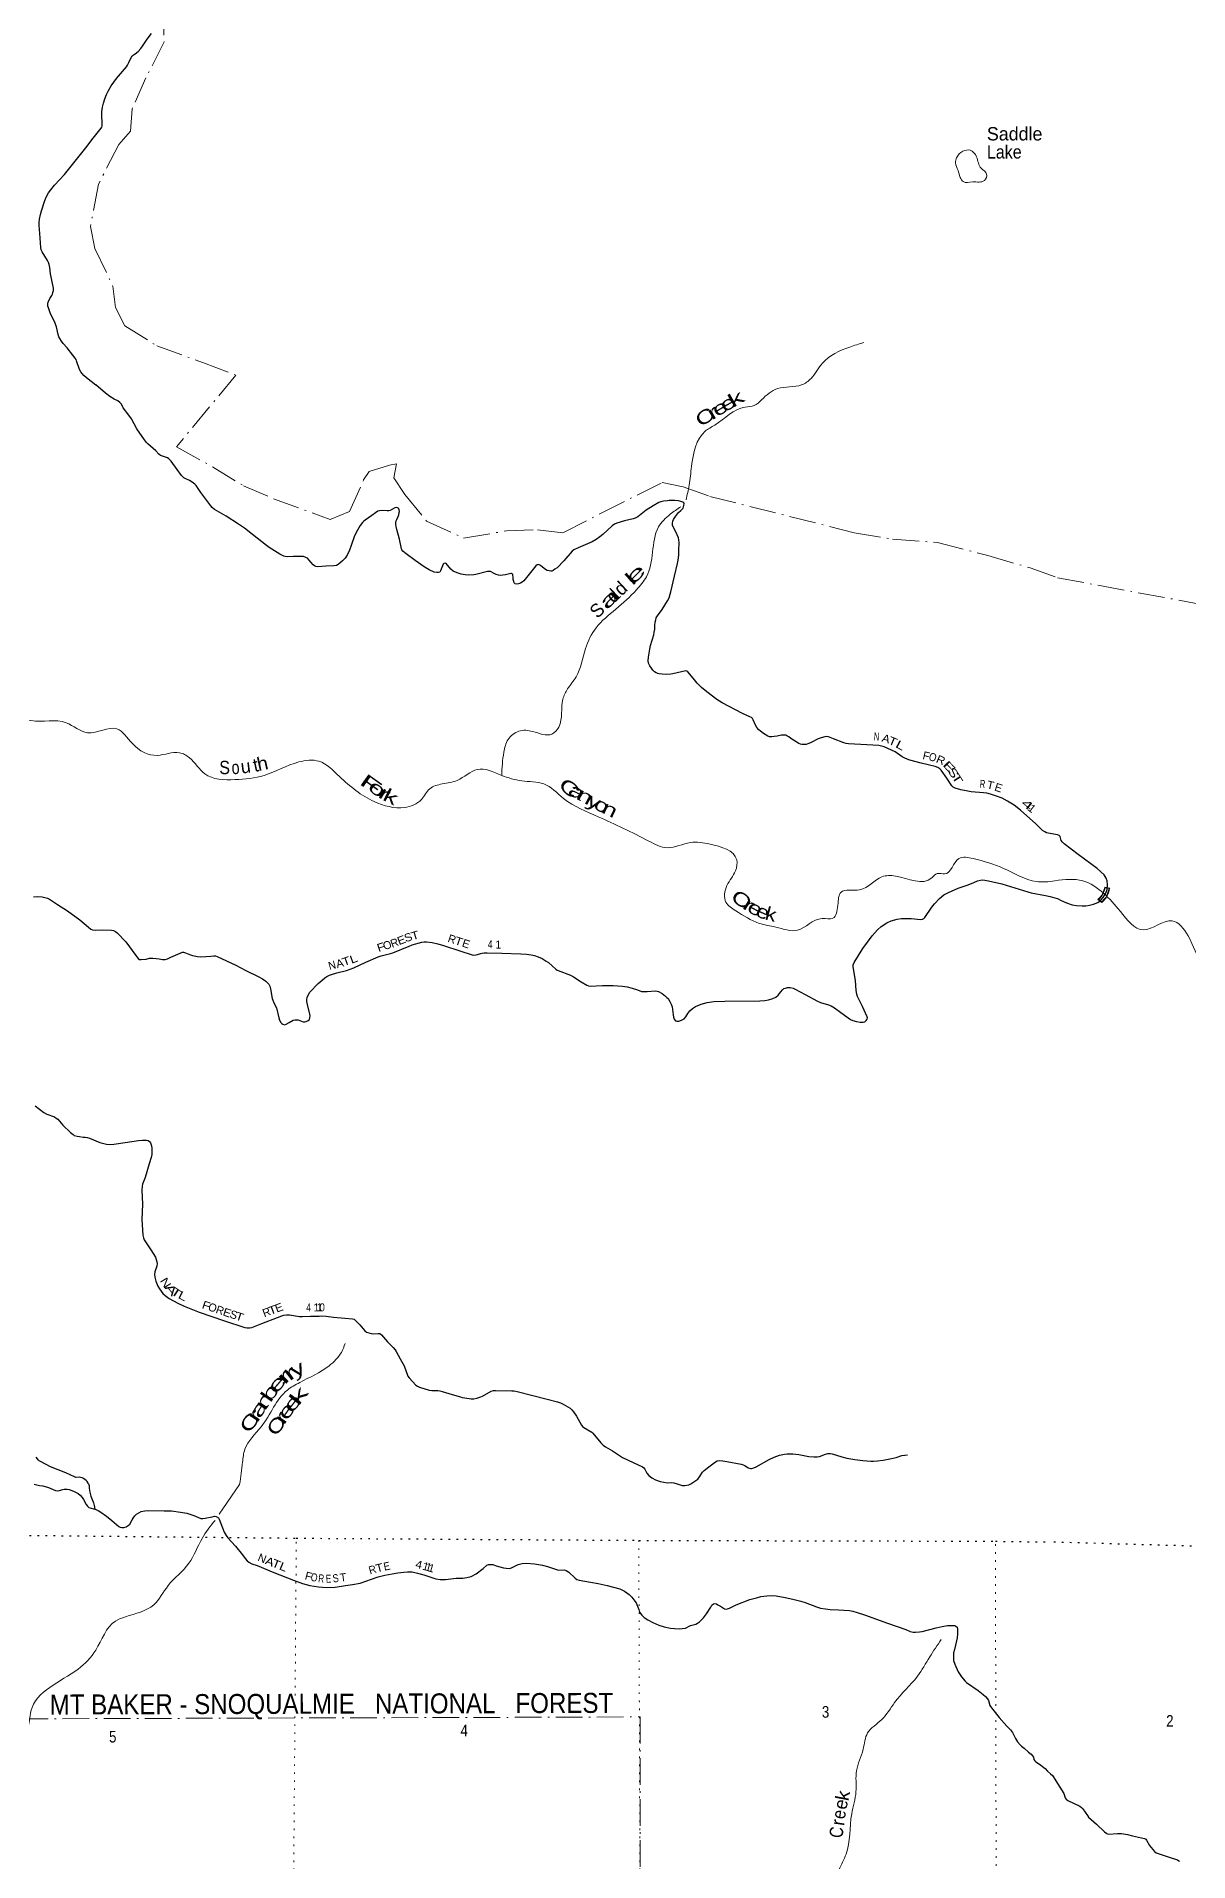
# Model space of a CAD drawing. Header units: feet. Extents: x -1048576 to 137166, y -268550 to 2097152.
# Drawn here: x -199765 to -182501, y 224727 to 252093 of the extents above; entities that cross this region are included whole.
import ezdxf
from ezdxf.enums import TextEntityAlignment as Align

# ---------------------------------------------------------------- set-up
doc = ezdxf.new("R2010")
doc.units = ezdxf.units.FT
doc.header["$LTSCALE"] = 80
doc.linetypes.add('DOT_DASHED', pattern=[7.7, 5, -1.2, 0.3, -1.2])
doc.linetypes.add('DOTTED', pattern=[1.5, 0.3, -1.2])
for name, color, linetype, lineweight in [('29', 7, 'Continuous', 25), ('31', 7, 'Continuous', 13), ('39', 7, 'Continuous', 13), ('44', 7, 'DOT_DASHED', 13), ('6', 7, 'DOTTED', 25), ('7', 7, 'DOTTED', 13)]:
    doc.layers.add(name, color=color, linetype=linetype, lineweight=lineweight)
doc.layers.add('30', color=7, linetype='Continuous')
doc.layers.add('41', color=7, linetype='Continuous')

msp = doc.modelspace()

# ---------------------------------------------------------------- linework, layer by layer
at = {"layer": '29'}
for points in [[(-198878.1, 246865.52), (-199015.53, 246974.72), (-199054.55, 247009.06), (-199082.72, 247039.12), (-199101.49, 247063.55), (-199118.46, 247097.5), (-199164.76, 247229.46), (-199172.85, 247249.56), (-199185.99, 247270.22), (-199219.86, 247315.14), (-199304.83, 247425.52), (-199366.24, 247491.93), (-199390.66, 247525.68), (-199417.71, 247566.63), (-199428.98, 247589.16), (-199438.8, 247625.51), (-199465.78, 247739.77), (-199474.88, 247765.38), (-199490.19, 247807.37), (-199552.9, 247932.18), (-199587.74, 248023.58), (-199595.36, 248049.63), (-199597.24, 248068.41), (-199594.81, 248086.28), (-199589.73, 248109.72), (-199563.33, 248162.49), (-199535.27, 248209.26), (-199525.93, 248230.53), (-199518.36, 248254.33), (-199512.73, 248284.38), (-199510.85, 248297.53), (-199512.44, 248317.13), (-199555.37, 248533.83), (-199565.98, 248626.87), (-199576.58, 248673.12), (-199585.97, 248705.05), (-199598.58, 248732.37), (-199681.21, 248862.9), (-199694.89, 248894.72), (-199702.33, 248929.86), (-199713.08, 249139.99), (-199724.95, 249257.18), (-199726.63, 249301.71), (-199721.19, 249354.83), (-199706.17, 249426.19), (-199691.52, 249478.8), (-199640.64, 249633.44), (-199614.15, 249694.74), (-199584.35, 249747.61), (-199552.17, 249796.15), (-199497.78, 249863.32), (-199347.95, 250024.44), (-199203.97, 250197.77), (-199026.9, 250423.06), (-198917.63, 250570.7), (-198796.29, 250716.13), (-198785.97, 250733.26), (-198780.33, 250753.92), (-198781.14, 250780.49), (-198786.94, 250921.9), (-198785.97, 250964.25), (-198774.7, 251035.61), (-198760.03, 251091.05), (-198740.9, 251157.68), (-198716.48, 251223.41), (-198692.56, 251273.69), (-198647, 251354.86), (-198568.46, 251465.51), (-198418.44, 251638.74), (-198400.98, 251662.85), (-198383.09, 251704.79), (-198346.52, 251775.53), (-198331.16, 251798.85), (-198312.72, 251816.84), (-198286.21, 251834.47), (-198243.23, 251869.42), (-198202.27, 251911.86), (-198167.18, 251961.76), (-198107.21, 252053.67), (-198043.34, 252137.44)], [(-194091.21, 244237.01), (-194223.33, 244336.73), (-194272.55, 244375.18), (-194289.05, 244393.06), (-194296.17, 244411.9), (-194326.14, 244555.72), (-194366.03, 244699.12), (-194377.29, 244746.07), (-194381.13, 244774.63), (-194379.17, 244806.15), (-194373.54, 244832.44), (-194363.77, 244851.07), (-194342.93, 244893.13), (-194334.11, 244922.56), (-194327.84, 244953.45), (-194326.59, 244971.38), (-194329.21, 244993.85), (-194335.98, 245010.81), (-194343.49, 245020.2), (-194352.9, 245026.53), (-194367.9, 245031.47), (-194397.26, 245027.24), (-194465.54, 244984.53), (-194482.77, 244978.14), (-194510.61, 244978.89), (-194583.5, 244985.81), (-194625.91, 244982.45), (-194649.55, 244973.26), (-194685.23, 244952.61), (-194742.05, 244909.62), (-194841.07, 244841.83), (-194864.47, 244822.75), (-194878.63, 244804.27), (-194914.31, 244761.09), (-194955.33, 244690.97), (-194996.92, 244605.24), (-195049.8, 244460.31), (-195075.79, 244389.31), (-195108.56, 244317.92), (-195137.75, 244272.9), (-195180.56, 244230.24), (-195218.49, 244197.79), (-195246.65, 244173.38), (-195268.37, 244163.01), (-195308.62, 244154.61), (-195426.91, 244148.97), (-195547.08, 244141.23), (-195577.12, 244145.22), (-195599.32, 244154.18), (-195620.31, 244171.51), (-195652.86, 244211.57), (-195704.8, 244269.14), (-195726.38, 244281.39), (-195763.01, 244293.55), (-195798.75, 244296.68), (-195917.76, 244296.56), (-196008.99, 244291.68), (-196036.8, 244294.43), (-196057.8, 244299.19), (-196116.89, 244332.06), (-196277.49, 244428.75), (-196320.61, 244458.47), (-196527.72, 244625.31), (-196647.39, 244719.79), (-196739.02, 244782.13), (-196924.76, 244898.16), (-197096.57, 245001.86), (-197131.83, 245031.48), (-197154.21, 245055.27), (-197302.29, 245255.49), (-197374.05, 245360.07), (-197393.11, 245378.07), (-197432.25, 245408.88), (-197472.9, 245433.86), (-197539.28, 245463.34), (-197556.95, 245475.58), (-197589.98, 245512.16), (-197655.81, 245600.32), (-197748.65, 245722.93), (-197766.47, 245744.99), (-197780.37, 245757.76), (-197802.15, 245773.15), (-197904.56, 245812.24), (-197929.83, 245829.48), (-197976.12, 245877.99), (-198096.94, 245987.21), (-198115.25, 246007.41), (-198147.64, 246047.29), (-198259.26, 246209.58), (-198342.92, 246360.86), (-198381.03, 246415.43), (-198463.98, 246525.78), (-198493.13, 246580.55), (-198515.66, 246606.83), (-198545.71, 246629.37), (-198601.06, 246657.18), (-198664, 246696.96), (-198730.75, 246746.07), (-198878.07, 246867.54)], [(-190594.57, 242785.97), (-190575.05, 242904.08), (-190561.48, 242963.1), (-190513.09, 243121.88), (-190505.88, 243160.05), (-190499.94, 243206.38), (-190498.22, 243260.87), (-190492.43, 243311.53), (-190484.92, 243347.2), (-190476.21, 243375.59), (-190456.76, 243407.29), (-190387.46, 243501.36), (-190308.73, 243631.32), (-190285.89, 243677.67), (-190267.11, 243728.36), (-190256.15, 243765.74), (-190201.99, 243999.06), (-190156.57, 244190.12), (-190148.82, 244240.95), (-190139.43, 244316.06), (-190137.3, 244385.63), (-190135.68, 244505.7), (-190138.78, 244545.14), (-190145.06, 244575.18), (-190161.96, 244620.24), (-190195.07, 244683.33), (-190220.17, 244729.14), (-190232.09, 244764.67), (-190231.44, 244792.98), (-190227.68, 244824.9), (-190216.62, 244849.22), (-190190.13, 244896.26), (-190160.81, 244933.11), (-190141.31, 244956.34), (-190109.56, 244984.78), (-190092.49, 245001.4), (-190075.59, 245022.06), (-190068.29, 245042.67), (-190062.45, 245065.24), (-190060.57, 245085.9), (-190065.37, 245099.15), (-190079.35, 245112.19), (-190107.36, 245122.03), (-190141.31, 245129.08), (-190197.64, 245136.59), (-190248.34, 245136.59), (-190282.13, 245134.72), (-190308.42, 245130.96), (-190368.51, 245123.45), (-190407.94, 245115.94), (-190436.42, 245105.09), (-190524.35, 245055.86), (-190625.84, 244991.04), (-190755.3, 244892.5), (-190793.17, 244870.57), (-190824.78, 244858.7), (-190951.17, 244828.69), (-191068.86, 244796.74), (-191101.18, 244782.64), (-191136.46, 244753.56), (-191279.21, 244623.98), (-191320.47, 244592.08), (-191376.8, 244550.77), (-191438.28, 244515.5), (-191647.51, 244423.96), (-191712.9, 244393.05), (-191739.06, 244374.96), (-191864.4, 244231.61), (-191962.91, 244126.19), (-191994.55, 244103.89), (-192020.84, 244086.99), (-192039.61, 244077.6), (-192058.53, 244075.24), (-192082.8, 244079.48), (-192110.96, 244086.99), (-192134.74, 244102.7), (-192208.51, 244156.37), (-192221.74, 244165.86), (-192242.4, 244173.37), (-192262.77, 244169.36), (-192281.83, 244156.47), (-192340.85, 244079.76), (-192361.16, 244054.33)], [(-192361.16, 244054.33), (-192460.24, 243930.26), (-192486.49, 243912.38), (-192510.9, 243897.35), (-192539.6, 243887.12), (-192569.11, 243882.33), (-192591.64, 243887.97), (-192604.79, 243901.11), (-192613.69, 243920.61), (-192619.81, 243949.93), (-192620.86, 243977.25), (-192628.15, 244025.82), (-192634.83, 244034.42), (-192644.22, 244040.06), (-192658.17, 244040.43), (-192737.14, 244021.51), (-192777.53, 244013.77), (-192809.9, 244012.58), (-192841.37, 244015.65), (-192877.05, 244026.91), (-192904.26, 244040.34), (-192959.66, 244068.22), (-192978.39, 244071.81), (-193006.6, 244068.22), (-193180.86, 244024.58), (-193213.15, 244021.28), (-193288.25, 244017.52), (-193342.28, 244021.11), (-193399.04, 244032.55), (-193462.82, 244051.31), (-193519.21, 244077.62), (-193554.75, 244105.27), (-193623.97, 244191.17), (-193641.25, 244195.91), (-193658.15, 244192.15), (-193668.53, 244179.77), (-193708.46, 244079.47), (-193721.99, 244062.6), (-193741.11, 244055.77), (-193765.18, 244053.21), (-193803.6, 244058.79), (-193879.72, 244094.52), (-193957.61, 244139.99), (-194091.21, 244237.01)], [(-184496.07, 240127.73), (-184628.51, 240153.33), (-184655.78, 240165.26), (-184688.6, 240189.01), (-184788.96, 240288.52), (-185019.65, 240494.1), (-185112.95, 240564.54), (-185211.14, 240628.39), (-185295.08, 240669.69), (-185375.82, 240703.48), (-185467.83, 240733.53), (-185523.92, 240746.46), (-185571.1, 240754.18), (-185757.56, 240768.37), (-185833.97, 240780.47), (-185914.4, 240799.15), (-185999.2, 240819.9), (-186029.25, 240836.8), (-186048.02, 240857.45), (-186123.4, 240974.1), (-186205.75, 241090.28), (-186226.4, 241110.93), (-186256.44, 241131.59), (-186298.14, 241146.48), (-186509.17, 241194.27), (-186675.16, 241240.49), (-186740.02, 241264.59), (-186789.7, 241291.19), (-186897.78, 241364.03), (-187060.08, 241439.53), (-187100.1, 241452.06), (-187142.7, 241462.06), (-187319.61, 241473.75), (-187595.21, 241486.47), (-187629.94, 241492.85), (-187664.69, 241501.49), (-187818.44, 241562.49), (-187893.76, 241593.49), (-187918.75, 241596.4), (-187950.09, 241591.62), (-188004.54, 241578.47), (-188050.44, 241560.15), (-188164.37, 241499.4), (-188205.44, 241484.58), (-188227.97, 241477.07), (-188257.56, 241474.64), (-188293.69, 241477.07), (-188316.22, 241480.82), (-188340.01, 241490.1), (-188459.81, 241566.71), (-188490.85, 241589.73), (-188519.01, 241606.63), (-188535.91, 241614.14), (-188553.82, 241616.67), (-188597.87, 241614.14), (-188665.02, 241600.28), (-188712.41, 241595.36), (-188746.21, 241589.73), (-188778.13, 241593.48), (-188804.42, 241602.87), (-188870.13, 241642.3), (-188913.92, 241676.95), (-188939.61, 241696.75), (-188969.65, 241732.43), (-188991.14, 241767.02), (-189024.2, 241844.26), (-189035.37, 241863.87), (-189050.39, 241878.89), (-189072.92, 241892.03), (-189186.05, 241939.72), (-189488.07, 242100.01), (-189566.74, 242153.02), (-189720.71, 242263.81), (-189801.06, 242331.13), (-189863.41, 242397.12), (-189921.84, 242472.37), (-190005.05, 242566.57), (-190017.38, 242575.5), (-190033.09, 242579.13), (-190229.48, 242533.83), (-190257.72, 242530.43), (-190329.07, 242526.68), (-190386.87, 242530.29), (-190432.34, 242534.19), (-190454.88, 242539.82), (-190479.34, 242549.94), (-190505.57, 242566.11), (-190528.11, 242590.51), (-190548.82, 242619.7), (-190573.17, 242658.1), (-190591.99, 242695.08), (-190597.58, 242733.21), (-190594.57, 242785.97)], [(-184503.89, 239179.15), (-184465.92, 239166.59), (-184406.28, 239135.67), (-184326.76, 239100.33), (-184245.03, 239071.61), (-184178.76, 239060.57), (-184094.82, 239056.15), (-184040.73, 239059.55), (-183982.17, 239069.4), (-183924.74, 239082.65), (-183860.68, 239106.95), (-183814.29, 239142.3), (-183778.13, 239183.87), (-183741.4, 239246.12), (-183721.52, 239301.34), (-183714.89, 239374.23), (-183721.19, 239432.33), (-183732.56, 239471.43), (-183765.69, 239524.44), (-183868.19, 239619.08), (-184155.7, 239828.79), (-184364.3, 239985.33), (-184386.4, 240010.4), (-184406.85, 240039.28), (-184423.95, 240096.55), (-184439.42, 240114.22), (-184461.51, 240123.06), (-184496.07, 240127.73)], [(-199811.81, 239192.78), (-199754.94, 239195.73), (-199680.7, 239192.7), (-199640.4, 239184.46), (-199600.97, 239173.19), (-199568.29, 239158.6), (-199448.55, 239077.94), (-199298.79, 238982.68), (-199115.37, 238848.51), (-198988.05, 238737.46), (-198953.18, 238709.42), (-198924.16, 238696.06), (-198887.46, 238690.64), (-198778.94, 238695.75), (-198639.79, 238693.52), (-198609.56, 238686.89), (-198579.52, 238673.74), (-198555.71, 238653.81), (-198428.81, 238516.52), (-198274.71, 238314.19), (-198260.34, 238290.7), (-198241.56, 238270.05), (-198222.78, 238255.03), (-198195.05, 238250.32), (-198122.36, 238255.22), (-198072.57, 238271.93), (-198047.42, 238274.2), (-198021.87, 238273.81), (-197969.39, 238267.4)], [(-190612.64, 237772.97), (-190490.57, 237781.86), (-190464.94, 237779.22), (-190443.63, 237774.35), (-190389.18, 237744.31), (-190340.36, 237704.87), (-190317.2, 237683.99), (-190300.93, 237665.44), (-190272.76, 237622.26), (-190254.25, 237584.05), (-190240.84, 237545.27), (-190222.52, 237424.06), (-190216.43, 237385.67), (-190207.05, 237355.63), (-190188.27, 237333.1), (-190169.49, 237325.59), (-190137.57, 237329.34), (-190096.26, 237344.37), (-190060.08, 237364.93), (-190036.18, 237395.06), (-190004.38, 237442.77), (-189972.34, 237481.43), (-189932.91, 237518.99), (-189887.68, 237549.92), (-189805.23, 237584.71), (-189715.27, 237609.74), (-189615.58, 237622.26), (-189448.69, 237629.69), (-188924.22, 237631.38), (-188851.37, 237635.4), (-188792.85, 237647.45), (-188727.45, 237665.45), (-188683.24, 237690.1), (-188652.34, 237716.14), (-188611.37, 237769.71), (-188586.62, 237798.76), (-188564.09, 237815.66), (-188541.9, 237825.12), (-188507.76, 237832.56), (-188468.33, 237832.56), (-188426.95, 237823.28), (-188395.1, 237810.03), (-188246.91, 237729.55), (-188062.97, 237627.68), (-188013.94, 237609.12), (-187897.52, 237573.44), (-187856.36, 237555.72), (-187805.52, 237528.38), (-187708.65, 237458.47), (-187567.12, 237353.24), (-187533.26, 237338.73), (-187475.05, 237323.71), (-187422.48, 237314.32), (-187378.14, 237313.88), (-187351.13, 237319.96), (-187329.32, 237339.34), (-187317.33, 237359.39), (-187313.57, 237376.29), (-187316.35, 237393.64), (-187388.51, 237548.23), (-187461.91, 237697.36), (-187472.28, 237733.28), (-187482.56, 237785.61), (-187493.22, 237937.52), (-187525.75, 238140.49), (-187523.87, 238174.29), (-187512.6, 238206.21), (-187382.68, 238416.23), (-187242.22, 238606.15), (-187162.32, 238699.37), (-187105.15, 238748.85), (-187023.48, 238804.15), (-186958.69, 238833.34), (-186867.29, 238858.17), (-186802.85, 238865.26), (-186655.36, 238866.89), (-186512.34, 238854.5), (-186489.28, 238857.75), (-186466.75, 238869.02), (-186453.41, 238881.82), (-186346.02, 239037.57), (-186309.02, 239084.95), (-186232.04, 239169.44), (-186165.59, 239220.41), (-186098.73, 239257.69), (-185950.18, 239319.92), (-185800.08, 239372.02), (-185718.87, 239405.04), (-185661.23, 239430.44), (-185617.39, 239443.79), (-185582.37, 239447.34), (-185498.54, 239433.81), (-185299.61, 239386.21), (-184908.22, 239264.86), (-184859.47, 239253.94), (-184644.78, 239214.21), (-184572.19, 239197.61), (-184503.89, 239179.15)], [(-197969.39, 238267.4), (-197926.59, 238262.17), (-197879.17, 238255.03), (-197837.95, 238254.7), (-197804.06, 238262.54), (-197750.66, 238289.64), (-197649.15, 238330.41), (-197578.74, 238360.18), (-197559.9, 238361.28), (-197531.8, 238354.54), (-197455.62, 238323.27), (-197424.77, 238313.24), (-197353.42, 238296.34), (-197302.84, 238290.54), (-197151.41, 238300.22), (-197107.45, 238307.6), (-197084.76, 238305.21), (-197058.63, 238298.22), (-196776.34, 238167.03)], [(-195486.18, 237940.41), (-195443.84, 237979), (-195415.48, 237997.85), (-195374.37, 238018.44), (-195342.44, 238029.7), (-195263.33, 238051.93), (-195121.58, 238086), (-195007.98, 238126.58), (-194827.08, 238212.51), (-194642.27, 238290.3), (-194598.9, 238305.72), (-194459.88, 238343.9), (-194426.15, 238354.54), (-194181.76, 238454.52), (-194135.11, 238470.96), (-193990.54, 238510.38), (-193956.88, 238515.52), (-193919.18, 238516.02), (-193834.69, 238506.63), (-193750.19, 238489.73), (-193663.82, 238463.44), (-193420.42, 238383.77), (-193235.71, 238322.62), (-193209.68, 238317.81), (-193173.75, 238320.74), (-193085.5, 238347.03), (-193055.84, 238351.69), (-193010.39, 238350.79), (-192793.71, 238345.47), (-192507.42, 238336.84), (-192420.81, 238332.01), (-192353.22, 238322.62), (-192304.1, 238311.38), (-192246.19, 238292.57), (-192186.1, 238266.29), (-192125.88, 238229.79), (-192090.34, 238208.08), (-191980.58, 238108.35), (-191960.79, 238093.54), (-191945.76, 238087.91), (-191764.21, 238016.05), (-191718.57, 237994.03), (-191600.37, 237918.54), (-191519.54, 237868.22), (-191494.42, 237858.3), (-191465.08, 237855.09), (-191282.52, 237865), (-191123.34, 237862.6), (-190982.14, 237854.13), (-190911.17, 237841.94), (-190837.4, 237823.55), (-190759.08, 237798.76), (-190699, 237774.89), (-190668.95, 237770.59), (-190612.64, 237772.97)], [(-196776.34, 238167.03), (-196630.32, 238089.99), (-196434.18, 237993.98), (-196378.92, 237963.99), (-196330.32, 237929.73), (-196311.32, 237913.29), (-196285.03, 237883.25), (-196269.03, 237852.04), (-196258.75, 237813.78), (-196232.46, 237669.2), (-196223.99, 237641.36), (-196208.05, 237603.48), (-196169.37, 237525.41), (-196133.45, 237375.44), (-196121.67, 237340.6), (-196102.28, 237306.3), (-196089.75, 237291.78), (-196074.73, 237280.52), (-196048.32, 237275.15), (-196024.03, 237282.39), (-195977.19, 237308.33), (-195920.76, 237340.6), (-195889.83, 237347.31), (-195845.46, 237346.6), (-195770.55, 237319.95), (-195745.08, 237316.73), (-195721.73, 237321.83), (-195691.69, 237338.72), (-195675.91, 237353.97), (-195667.28, 237378.16), (-195665.4, 237406.32), (-195668.63, 237430.57), (-195702.57, 237578.49), (-195712.34, 237620.37), (-195711.46, 237653.33), (-195706.71, 237682.33), (-195687.93, 237729.28), (-195667.36, 237761.64), (-195542.19, 237894.9), (-195486.18, 237940.41)], [(-199783.11, 236056.3), (-199721.6, 236007.64), (-199655.43, 235958.66), (-199609.84, 235933.17), (-199497.71, 235891.07), (-199469.58, 235874.4), (-199447.01, 235857.27), (-199372.45, 235767.86), (-199253.19, 235656.93), (-199217.94, 235626.32), (-199199.39, 235615.7), (-199157.85, 235603.78), (-199122.16, 235596.28), (-199066.69, 235589.34), (-199035.79, 235588.77), (-199006.28, 235582.32), (-198971.95, 235571.87), (-198817.98, 235509.91), (-198755.6, 235491.49), (-198716.59, 235483.62), (-198656.51, 235477.99), (-198606.5, 235481.03), (-198436.65, 235506.57), (-198236.46, 235537.68), (-198177.71, 235545.58), (-198115.3, 235545.84), (-198089.46, 235538.07), (-198071.29, 235522.92), (-198057.54, 235504.27), (-198044.06, 235459.9), (-198038.76, 235423.54), (-198035, 235376.59), (-198036.08, 235328.55), (-198044.39, 235284.59), (-198074.61, 235189.87), (-198136.39, 234984.94), (-198175.83, 234884.65), (-198182.88, 234852.44), (-198187.85, 234793.97), (-198177.13, 234581.83), (-198184.85, 234351.8), (-198170.44, 234117.39), (-198160.81, 234077.25), (-198149.55, 234049.09), (-198131.7, 234017.84), (-198050.86, 233901.48), (-197982.05, 233789.34), (-197971.17, 233756.17), (-197959.91, 233720.5), (-197957.39, 233692.04), (-197961.78, 233654.78), (-197989.95, 233568.41), (-197996.3, 233529.14)], [(-197996.3, 233529.14), (-197989.95, 233487.67), (-197974.93, 233431.34), (-197946.68, 233352.7), (-197922.35, 233313.05), (-197869.78, 233245.45), (-197835.92, 233215.67), (-197775.9, 233170.35), (-197646.15, 233099.57), (-197550.58, 233053.93), (-197329.6, 232965.29), (-196948.45, 232834.02), (-196641.46, 232732.2), (-196606.12, 232727.22), (-196572.32, 232727.22), (-196538.55, 232734.59), (-196388.29, 232796.78), (-196154.89, 232885.91), (-196086, 232911.23), (-196057.84, 232918.74), (-196017.12, 232924.08), (-195973.35, 232924.38), (-195825.01, 232899.97), (-195777.5, 232898.03), (-195658.39, 232904.2), (-195529.26, 232906.16), (-195488.91, 232907.48), (-195426.41, 232904.52), (-195313.71, 232888.58), (-195142.46, 232875.74), (-195028.87, 232864.29), (-195003.57, 232857.36), (-194981.93, 232841.76), (-194920.2, 232773.26), (-194842.99, 232682.16), (-194819.1, 232662.62), (-194786.66, 232652.11), (-194750.98, 232642.73), (-194720.61, 232640.85), (-194643.95, 232646.48), (-194621.73, 232643.31), (-194593.26, 232625.83), (-194504.72, 232518.28), (-194420.51, 232432.43), (-194391.62, 232401.4), (-194375.45, 232376.1), (-194317.19, 232262.92), (-194256.32, 232158.99), (-194198.28, 232004.63), (-194182.05, 231978.04), (-194082.54, 231869.13), (-194057.49, 231852.98), (-194026.21, 231839.09), (-193880.93, 231793.62), (-193842.2, 231788.39), (-193752.07, 231790.27), (-193721.69, 231787.03), (-193684.47, 231777.13), (-193537.03, 231729.56), (-193410.34, 231692.63), (-193386.43, 231686.77), (-193346.5, 231679.49), (-193252.61, 231666.35), (-193213.33, 231663.81), (-193166.24, 231673.86), (-193106.15, 231692.63), (-193081.54, 231706.11), (-192953.27, 231780.77), (-192918.38, 231790.26), (-192886.56, 231789.8), (-192640.49, 231786.5), (-192606.28, 231783.29), (-192559.75, 231775.24), (-192110.03, 231660.26), (-191958.9, 231621.27), (-191911.22, 231604.59), (-191874.4, 231585.6), (-191769.25, 231523.63), (-191741.43, 231500.93), (-191714.8, 231471.06), (-191672.36, 231404.94), (-191596.51, 231272.03), (-191578.09, 231245.96), (-191560.83, 231232.6), (-191442.19, 231167.06), (-191425.64, 231151.86), (-191309.23, 231003.52), (-191271.89, 230968.51), (-191239.75, 230947.19), (-191134.04, 230885.55), (-190982.36, 230784.19)], [(-198989.87, 230400.57), (-199003.89, 230423.34), (-199022, 230442.63), (-199058.35, 230468.4), (-199079, 230479.67), (-199104, 230486.34), (-199124.07, 230490.93), (-199174.58, 230487.47), (-199193.54, 230492.81), (-199326.78, 230556.53), (-199553.26, 230646.97), (-199693.33, 230717.86), (-199723.04, 230735.03), (-199739.94, 230748.17), (-199751.2, 230763.19), (-199768.1, 230791.36)], [(-190982.36, 230784.19), (-190822.2, 230708.95), (-190683.61, 230646.01), (-190661.44, 230629.87), (-190646.41, 230611.1), (-190616.37, 230549.13), (-190590.08, 230517.21), (-190543.14, 230481.54), (-190489.5, 230449.25), (-190417.34, 230427.09), (-190308.65, 230405.97), (-190250.23, 230408.31), (-190215.89, 230404.48), (-190165.73, 230391.41), (-190118.79, 230374.51), (-190087.41, 230366.09), (-190047.44, 230367), (-189988.43, 230374.59), (-189957.31, 230391.42), (-189884.08, 230438.36), (-189855.93, 230461.3), (-189827.75, 230494.69), (-189783.7, 230563.1), (-189760.16, 230592.32), (-189689.61, 230644.37), (-189591.17, 230720), (-189565.15, 230733.22), (-189531.08, 230740.66), (-189478.51, 230736.9), (-189420.02, 230726.86), (-189202.81, 230687.04), (-189174.33, 230674.94), (-189150.73, 230664), (-189099.22, 230629.88), (-189066.74, 230618.24), (-189048.52, 230618.61), (-189016.6, 230628), (-188981.63, 230643.12), (-188784.18, 230755.03), (-188708.66, 230787.61), (-188627.92, 230817.65), (-188556.99, 230834.16), (-188517.14, 230840.18), (-188428.89, 230840.18), (-188341.22, 230830.7), (-188188.37, 230802.01), (-188111.56, 230793.24), (-188065.46, 230793.98), (-188030.83, 230798.87), (-187938.82, 230836.43), (-187905.31, 230843.9), (-187873.11, 230845.82), (-187840.81, 230840.85), (-187698.31, 230796.17), (-187621.5, 230776.35), (-187499.28, 230754.63), (-187381.16, 230740.67), (-187262.87, 230729.41), (-187219.3, 230729.95), (-187161.47, 230735.04), (-187075.11, 230746.3), (-186924.1, 230773.67), (-186879.83, 230785.73), (-186794.36, 230813.99), (-186752.15, 230821.41), (-186713.53, 230822.79)], [(-199801.11, 230386.14), (-199719.16, 230366.78), (-199669.05, 230358.77), (-199585.33, 230333.29), (-199480.09, 230290.82), (-199452.08, 230285.73), (-199419.24, 230290.42), (-199388.97, 230299.37), (-199348.87, 230309.19), (-199307.92, 230308.31), (-199276.15, 230304.5), (-199212.2, 230280.34), (-199140.88, 230247.27), (-199109.6, 230222.4), (-199081.45, 230187.21), (-199059.87, 230153.26), (-199022.8, 230079.3), (-199003.27, 230054.15), (-198982.93, 230037.08), (-198945.9, 230025.67), (-198874.02, 230006.71), (-198839.84, 229990.17), (-198800.93, 229967.51), (-198716.55, 229907.69), (-198636.52, 229839.96), (-198531.1, 229751.05), (-198509.08, 229739.17), (-198485.63, 229734.48), (-198455.04, 229735.96), (-198419.95, 229746.2), (-198391.8, 229764.97), (-198368.29, 229787.08), (-198332, 229849.15)], [(-198989.87, 230400.57), (-198978.24, 230363.14), (-198974.46, 230323.54), (-198964.16, 230266.97), (-198948.87, 230205.45), (-198912.5, 230105.11), (-198898.48, 230062.88), (-198889.91, 230012.22)], [(-198332, 229849.15), (-198316.37, 229875.89), (-198293.27, 229910.41), (-198265.55, 229936.48), (-198232.28, 229957.32), (-198197.49, 229974.2), (-198140.8, 229985.47), (-198081.96, 229987.85), (-197854.04, 229987.01), (-197739.67, 229983.12), (-197604.68, 229967.17), (-197512.13, 229947.93), (-197406.94, 229917.05), (-197301.78, 229872.56), (-197270.52, 229868.18), (-197235.08, 229876.01), (-197133.49, 229894.24), (-197097.83, 229904.09), (-197071.24, 229901.92), (-197037.12, 229879.89), (-197025.76, 229859.26), (-197000.76, 229795.46), (-196951.5, 229664.1), (-196924.54, 229617.58), (-196897.54, 229579.65), (-196783.64, 229456.63), (-196679.39, 229326.31), (-196639.52, 229270.01), (-196608.88, 229233.79), (-196580.87, 229213.71), (-196536.3, 229192.6), (-196460.29, 229165.4), (-196206.14, 229062.6), (-195912.26, 228944.12), (-195778.62, 228897.03), (-195667.22, 228865.9), (-195539.35, 228845.43), (-195420.19, 228838.08), (-195288.36, 228843.08), (-195136.77, 228863.33), (-195030.33, 228878.27), (-194913.29, 228903.05), (-194746.5, 228962.7), (-194643.43, 228993.43), (-194542.42, 229019), (-194435.83, 229039.82), (-194350.07, 229056.53), (-194259.24, 229067.23), (-194204.63, 229072.95), (-194136.13, 229068.48), (-194054.5, 229051.84), (-193962.33, 229025.35), (-193781.03, 228967.79), (-193716.71, 228958.01), (-193634.15, 228958.01), (-193474.15, 228973.96), (-193376.58, 228976.78), (-193316.41, 228983.94), (-193249.91, 229002.58), (-193174.88, 229043.01), (-193072.91, 229121.79), (-193016.46, 229172.07), (-192991.86, 229180.87), (-192971.67, 229182.43), (-192928.53, 229178.52), (-192873.77, 229158.41), (-192763.94, 229129.9), (-192726.79, 229124.57), (-192677.49, 229122.48), (-192644.69, 229131.6), (-192548.12, 229180), (-192487.53, 229197.29), (-192428.25, 229201.56), (-192301.67, 229188.53)], [(-192301.67, 229188.53), (-192181.38, 229169.7), (-192107.51, 229150.37), (-191942.31, 229093.73), (-191854.17, 229098.76), (-191829.43, 229091.34), (-191788.17, 229063.48), (-191694.75, 228977.06), (-191668.85, 228958.02), (-191633.43, 228946.4), (-191461.09, 228917.46), (-191349.83, 228897.03), (-191215.09, 228863.43), (-191023.4, 228813.54), (-190951.05, 228782.09), (-190885.44, 228731.43), (-190840.8, 228690.6), (-190798.62, 228631.14), (-190779.81, 228603.81), (-190739.11, 228503.65), (-190725.86, 228465.41), (-190693.02, 228418.5), (-190657.83, 228385.66), (-190601.92, 228350.92), (-190526.47, 228310.59), (-190439.67, 228273.06), (-190357.57, 228247.26), (-190261.88, 228226.6), (-190205.1, 228219.11), (-190133.13, 228217.53), (-190090.15, 228219.11), (-190039.92, 228228.01), (-189965.73, 228267.51), (-189886.3, 228286.61), (-189860.27, 228301.21), (-189830.4, 228322.78), (-189768.79, 228378.62), (-189722.89, 228439.7), (-189660.34, 228542.23), (-189642.11, 228570.97), (-189618.66, 228589.73), (-189599.77, 228594.36), (-189576.43, 228592.08), (-189555.32, 228578), (-189514.6, 228554.7), (-189454.45, 228517.02), (-189431.51, 228513.09), (-189409.88, 228514.67), (-189379.39, 228526.4), (-189279.75, 228575.79), (-189074.45, 228655.42), (-188976.95, 228683.06), (-188910.24, 228699.99), (-188818.4, 228713.2), (-188755.42, 228716.41), (-188680.36, 228709.37), (-188545.11, 228686.36), (-188429.36, 228662.45), (-188309.35, 228628.7), (-188244.05, 228610.85), (-188074.62, 228544.83), (-188016.51, 228526.4), (-187942.72, 228513.43), (-187868.73, 228505.29), (-187743.47, 228501.6), (-187664.65, 228498.26), (-187580.56, 228489.17), (-187528.59, 228481.84), (-187467.6, 228463.07), (-187355.19, 228423.84), (-187013.05, 228301.45), (-186734.49, 228203.75), (-186670.05, 228176.88), (-186627, 228167.25), (-186590.3, 228165.15), (-186531.65, 228172.19), (-186491.41, 228178.1), (-186283.77, 228232.71), (-186191.52, 228251.94), (-186111.08, 228264.28), (-186041.39, 228266.02), (-186001.51, 228263.67), (-185985.62, 228256.41), (-185969.2, 228242.34), (-185961.63, 228219.1), (-185960.15, 228195.68)], [(-185960.15, 228195.68), (-185963.98, 228141.69), (-185968.67, 228080.71), (-185975.71, 228036.14), (-186005.96, 227904.76), (-186020.29, 227855.52), (-186024.52, 227792.43), (-186020.29, 227740.58), (-186004.57, 227684.66), (-185949.92, 227571.68), (-185900.66, 227494.27), (-185849.13, 227432.3), (-185827.94, 227412.17), (-185653.05, 227289.38), (-185576.94, 227231.55), (-185544.1, 227203.4), (-185514.67, 227166.88), (-185499.53, 227142.41), (-185476.28, 227066.46), (-185452.62, 227029.82), (-185340.2, 226885.51), (-185224.29, 226755.82), (-185168.78, 226703.76), (-185150.62, 226680.26), (-185135.94, 226659.19), (-185094.42, 226571.07), (-185065.57, 226523.14), (-185025.58, 226475.52), (-185002.23, 226455.11), (-184961.02, 226424.55), (-184896.79, 226365.51), (-184859.14, 226335.48), (-184836.42, 226310.66), (-184823.96, 226290.91), (-184816.92, 226255.72), (-184805.19, 226234.61), (-184788.77, 226220.53), (-184732.36, 226187.49), (-184650.23, 226121.7), (-184611.95, 226083.23)], [(-184611.95, 226083.23), (-184566.74, 226042.52), (-184540.74, 226014.24), (-184426.5, 225841.4), (-184370.34, 225747.24), (-184347.52, 225684.25), (-184332.11, 225661.57), (-184310.62, 225643), (-184128.25, 225556.16), (-184105.3, 225539.1), (-184082.66, 225514.91), (-184015.57, 225415.88), (-183997.99, 225391.17), (-183879.66, 225285.49), (-183759.18, 225169.72), (-183725.81, 225146.61), (-183698.39, 225139.33), (-183562.49, 225148.74), (-183505.17, 225145.84), (-183416.16, 225132.82), (-183339.61, 225113.13), (-183251.17, 225091.57), (-183159.98, 225069.86), (-183141.34, 225059.95), (-183127.42, 225045.98), (-183083.11, 224967.75), (-183062.29, 224937.42), (-183008.01, 224876.64), (-182982.97, 224858.4), (-182940.71, 224839.73), (-182777.09, 224786.88), (-182667.18, 224752.88), (-182647.23, 224739.37), (-182634.61, 224724.66)]]:
    msp.add_lwpolyline(points, dxfattribs=at)
at = {"layer": '31'}
for p, q in [((-183681.48, 239324.33), (-183755.56, 239335.7)), ((-183690.71, 239317.65), (-183749.34, 239326.65)), ((-183799.29, 239105.47), (-183857.59, 239152.63))]:
    msp.add_line(p, q, dxfattribs=at)
for points in [[(-183857.59, 239152.64), (-183842.22, 239167.86), (-183819.46, 239193.58), (-183801.16, 239217.82), (-183789.72, 239236.54), (-183779.4, 239260.36), (-183767.52, 239292.02), (-183760.1, 239314.78), (-183755.56, 239335.7)], [(-183749.34, 239326.65), (-183752.37, 239312.69), (-183759.97, 239289.37), (-183771.98, 239257.36), (-183782.6, 239232.85), (-183794.54, 239213.31), (-183813.26, 239188.51), (-183836.4, 239162.36), (-183845.62, 239153.23), (-183800, 239116.33)], [(-183800, 239116.33), (-183787.69, 239129.32), (-183772.45, 239145.54), (-183755, 239165.42), (-183741.58, 239184.11), (-183730.2, 239203.36), (-183718.33, 239229.16), (-183707.63, 239256.9), (-183698.06, 239287.24), (-183690.71, 239317.65)], [(-183799.29, 239105.46), (-183781.87, 239123.83), (-183766.53, 239140.16), (-183748.73, 239160.44), (-183734.88, 239179.73), (-183723.1, 239199.64), (-183710.96, 239226.05), (-183700.08, 239254.25), (-183690.35, 239285.1), (-183682.57, 239317.31), (-183681.48, 239324.33)]]:
    msp.add_lwpolyline(points, dxfattribs=at)
at = {"layer": '39'}
msp.add_line((-196720.78, 230382.54), (-197025.54, 229935.97), dxfattribs=at)
for points in [[(-139726.18, 284721.75), (-139786.61, 284683.23), (-139865.18, 284636.58), (-139935.68, 284589.96), (-139981.99, 284555.51), (-140024.23, 284506.92), (-140030.24, 284490.75), (-140030.24, 284490.75), (-140086.75, 284492.64)], [(-203569.6, 249285.83), (-203495.71, 249575.89), (-203471.27, 249775.58), (-203574.97, 250067.51), (-203499.99, 250454.49), (-203477.91, 250623.91), (-203354.24, 250673.1), (-203130.72, 250808.08), (-202917.36, 250937.11), (-202890.35, 251005.49), (-202921.31, 251124.98), (-203092.43, 251163.14), (-203221.78, 251507.85), (-203367.08, 251689.13), (-203252.49, 251829.3), (-203191.59, 252040.73), (-203106.29, 252268.05), (-202970.82, 252470.61), (-202829.47, 252656.95), (-202682.31, 252821.01), (-202405.57, 253022.07), (-202278.64, 253182.31), (-202149.49, 253360.7), (-201974.7, 253469.94), (-201628.95, 253345.11), (-201394.72, 253354.75), (-201169.9, 253425.09), (-200866.79, 253458.25), (-200343.53, 253684.99), (-200135.41, 254066.53), (-200266.22, 254279.98), (-200211.38, 254671.22), (-200104.45, 254847.82), (-200055.39, 255083.6), (-199958.87, 255411.79), (-199739.16, 255567.01), (-199571.62, 255749.03), (-199267.19, 255719.56), (-198798.23, 255603.53), (-198412.48, 255445.97), (-198112.21, 255586.2), (-197904.46, 255573.91), (-197473.41, 255496.65), (-197245.94, 255623.51), (-196973.75, 255598.42), (-196533.05, 255662.44), (-196240.08, 255871.41), (-196078.09, 256097.93), (-196071.82, 256297.81), (-195718.37, 256500.09), (-195492.42, 256671.4), (-195309.46, 256788.63), (-195028.64, 256813.94), (-194603.57, 256742.8), (-193905.65, 256886.91), (-193465.24, 256924.68), (-193179.15, 256879.25), (-192913.09, 256848.17), (-192629.31, 256776.5), (-192144.68, 256617.89), (-191499.49, 256558.57), (-190990.23, 256797.58), (-190810.38, 256997.65), (-190564.54, 257142.49), (-190270.2, 257113.13), (-190081.39, 257212.12), (-189917.07, 257287.14)], [(-185953.1, 250085.55), (-185992.19, 250199.07), (-185975.19, 250275.64), (-185883.29, 250371.61), (-185770.1, 250386.57), (-185678.33, 250290.68), (-185607.63, 250116.24), (-185525.84, 250030.55), (-185559.21, 249933.96), (-185735.03, 249913.6), (-185878.29, 249917.13), (-185919.97, 249980.18), (-185953.1, 250085.55)], [(-190030.87, 245145.35), (-189984.04, 245363.67), (-189948.56, 245648.07), (-189742.85, 246175.05), (-189600.55, 246266.45), (-189145.43, 246536.33), (-189007.93, 246559.11), (-188897.98, 246644.8), (-188659.94, 246813.96), (-188298.06, 246868.71), (-188157.73, 246964.18), (-187985.61, 247194.62), (-187577.22, 247436.71), (-187368.59, 247503.18)], [(-192793.83, 241010.61), (-192761.64, 241361.7), (-192696.95, 241550.86), (-192534.08, 241676.38), (-192328.26, 241672.19), (-192040.09, 241632.8), (-191937.99, 241738.76), (-191876.8, 242156.19), (-191806.47, 242308.94), (-191679.29, 242491.39), (-191537.31, 242914.03), (-191378.39, 243227.42), (-191084.65, 243505.06), (-190772.58, 243796.64), (-190625.09, 243990.99), (-190532.16, 244359.61), (-190443.14, 244738.37), (-190267.44, 244928.39), (-190110.34, 245042.5)], [(-200588.76, 242604.13), (-200400.93, 242615.74), (-200323.11, 242356.4), (-200181.74, 242003.48), (-199850.62, 241834.37), (-199318.15, 241802.5), (-198998.91, 241653.71), (-198560.29, 241711.7), (-198328.66, 241489.11), (-197953.21, 241313.47), (-197623.8, 241352.41), (-197473.26, 241278.11), (-197241.85, 241035.33), (-196792.73, 240949.8), (-196354.05, 241013.84), (-195833.1, 241214.35), (-195532.26, 241225.32), (-195226.01, 240997.9), (-194703.46, 240620.77), (-194248.31, 240533.16), (-193996.71, 240651.68), (-193871.8, 240811.94), (-193683.28, 240884.68), (-193460.67, 240938.88), (-193160.14, 241101.32), (-192793.83, 241010.61)], [(-192793.83, 241010.61), (-192494, 240930.7), (-192163.49, 240886.82), (-191865.22, 240667.57), (-191347.6, 240391.47), (-190588.76, 240028), (-190311.35, 239928.13), (-189963.32, 240007.26), (-189670.95, 239981.96), (-189271.92, 239749.52), (-189289.94, 239582.08), (-189417.54, 239361.26), (-189432.46, 239110.98), (-189286.54, 238984.22), (-188933.45, 238794.68), (-188685.84, 238737.54), (-188361.41, 238691.7), (-187990.09, 238867.54), (-187830.6, 238871.91), (-187755.78, 239065.01), (-187707.14, 239262.43), (-187430.26, 239295.86), (-187095.05, 239492.27), (-186891.07, 239504.26), (-186346.44, 239476.29), (-186264.97, 239542.08), (-186158.08, 239534.9), (-185941.55, 239766.9), (-185729.63, 239766.68), (-185271.12, 239618.44), (-184778.85, 239421.38), (-184647.72, 239415.96), (-184501.55, 239433.67)], [(-184501.81, 239433.64), (-184081.58, 239432.11), (-183775.72, 239247.07), (-183520.74, 238973.4), (-183176.98, 238697.33), (-182744.43, 238832.78), (-182507.37, 238609.66), (-182285.47, 238172.59), (-182092.55, 238004.18), (-181850.89, 237896.13), (-181633.87, 237703.39), (-181428.37, 237629.82), (-181227.85, 237778.38), (-180729.32, 237786.34), (-180220.55, 237408.61), (-179990.91, 237320.81), (-179615.63, 237299.01), (-179263.76, 237028.96), (-179163.72, 236850.86), (-179007.28, 236650.3), (-178817.82, 236599.01), (-178567.46, 236620.15), (-178435.66, 236746.78), (-178276.07, 236778.41), (-178125.28, 236660.65), (-178146.49, 236450.76), (-178017.5, 236413.86), (-177801.46, 236433.13), (-177644.42, 236355.73), (-177509.51, 236292.56), (-177374.88, 236170.84), (-177246.53, 236418.64), (-177122.49, 236609.92), (-176993.2, 236637.64), (-176828.85, 236402.72), (-176649.66, 236315.13), (-176414.89, 236449.4), (-176218.03, 236260.79), (-176023.38, 236031.8), (-176007.95, 235884.34), (-175947.39, 235888.12), (-175787.28, 236026.75), (-175487.35, 235865.96), (-175216.42, 235551.84), (-175085.54, 235490.7), (-174968.93, 235399.35), (-174495.08, 235312.52)], [(-196720.78, 230382.54), (-196677.31, 230714.88), (-196642.85, 230908.4), (-196396.88, 231245.11), (-196005.22, 231796.39), (-195820.28, 231909.56), (-195379.49, 232161.41), (-195195.61, 232361.44), (-195139.63, 232494.15)], [(-197089.72, 229842.4), (-197284.3, 229571.83), (-197481.57, 229198.96), (-197791.71, 228864.8), (-198008.83, 228576.79), (-198431.39, 228396.43), (-198583.02, 228332.31), (-198877.42, 227897.16), (-199142.97, 227611.32), (-199847.88, 226979.63), (-199903.37, 226729.45), (-200166.51, 226540.51), (-200573.33, 226259.16), (-201045.75, 226230.39), (-201364.79, 226197.09), (-201534.59, 226133.03), (-201662.71, 225891.16), (-201857.32, 225679.8), (-202011.11, 225581.36), (-202233.3, 225539.67), (-202721.08, 225706.79), (-203189.13, 225762.8), (-203620.3, 225955.99), (-204211.65, 225965.96), (-204293.04, 225800.66), (-204594.4, 225646.17), (-204611.27, 225464.52), (-204612.38, 225183.88), (-204941.87, 225059.76), (-205054.14, 224745.17), (-205305.56, 224459.28), (-205430.64, 224473.81), (-205608.15, 224500.63), (-205769.99, 224408.27), (-206054.84, 224342.56), (-206146.36, 224153.09)], [(-186205.29, 228056.43), (-186377.9, 227794.52), (-186562.72, 227504.38), (-186905.4, 227109.77), (-187098.17, 226853.98), (-187308.87, 226654.77), (-187376.45, 226410.7), (-187476.63, 226087.98), (-187483.94, 225773.05), (-187547.83, 225442.14), (-187633, 224834.71), (-187734.84, 224602.86), (-187805.2, 224166.99), (-187964.01, 223820.23), (-188148.43, 223633.06), (-188236.34, 223350.69), (-188389.93, 223302.73), (-188885.26, 223096.36), (-189479.78, 222815.61), (-189670.27, 222624.42), (-189756.17, 222342.04), (-190070.15, 222058.37), (-190561.89, 221738.93), (-190718.11, 221535.52), (-191018.6, 221092.31), (-191324.23, 220877.26), (-191574.9, 220779.14), (-191912.12, 220743.88), (-192181.47, 220514.58), (-192665.21, 220178.96), (-192992.48, 220105.31), (-193448.86, 220050.24), (-193792.74, 219859.54), (-193840.28, 219579.06), (-193889.12, 219478.26), (-194008.51, 219401.93), (-194039.36, 219355.66)]]:
    msp.add_spline(points, degree=3, dxfattribs=at)
at = {"layer": '44'}
for points in [[(-197865.54, 252513.15), (-197851.98, 252010.54), (-198125.13, 251474.23), (-198333.08, 251009.97), (-198358.33, 250675.21), (-198531.61, 250472.98), (-198837.57, 249878.44), (-198956.32, 249243.85), (-198888.74, 248914.3), (-198623.62, 248350.87), (-198582.2, 248027.61), (-198441.48, 247755.91), (-197964.2, 247454.9), (-197264.64, 247200.29), (-196778.24, 247014.23), (-197667.43, 245940.7), (-197127.62, 245641.13), (-196664.31, 245356.4)], [(-196664.31, 245356.4), (-196212.27, 245162.57), (-195365.98, 244852.14), (-195076.46, 244972.59), (-194862.39, 245444.87), (-194778.54, 245571.24), (-194473.12, 245665.31), (-194372.1, 245684.57), (-194410.3, 245477.06), (-194245.21, 245223.3), (-193918.06, 244826.8), (-193363.72, 244571.5), (-192723.38, 244678.66), (-192257.3, 244696.6), (-191878.56, 244648.74), (-191311.16, 244940.2), (-190389.22, 245403.99), (-190073.16, 245338.55), (-189673.07, 245197.66), (-187509.87, 244651.2), (-186937.94, 244555.16), (-186262.72, 244506.61), (-185506.15, 244310), (-184872.51, 244124.61), (-184464.3, 243977.07)], [(-184464.3, 243977.07), (-180706.59, 243281.71)], [(-206477.05, 230468.43), (-206484.31, 229748.49), (-201190.87, 229632), (-201222.47, 226862.55), (-190716.82, 226894.86), (-190720.83, 224234), (-185382.58, 224302.57), (-185388.05, 221692.15), (-184648.02, 221713.43)]]:
    msp.add_lwpolyline(points, dxfattribs=at)
at = {"layer": '6'}
for points in [[(-211826.87, 229852.6), (-211692.54, 229848.16), (-206538.81, 229745.32), (-206484.31, 229748.49), (-201190.87, 229632), (-195871.41, 229575.38), (-190738.76, 229542.78), (-185394.09, 229529.7), (-184583.61, 229517.2)], [(-175064.65, 229392.89), (-180175.32, 229391.75), (-184583.61, 229517.2)]]:
    msp.add_lwpolyline(points, dxfattribs=at)
at = {"layer": '7'}
msp.add_line((-195889.72, 227215.92), (-195871.41, 229575.38), dxfattribs=at)
for points in [[(-190738.76, 229542.78), (-190720.83, 224234), (-190671.38, 218992.27), (-190801.77, 213694.15), (-190862.84, 208487.44), (-190872.13, 206150.39)], [(-185418.01, 215782.99), (-185403.46, 219051.32), (-185382.58, 224302.57), (-185394.09, 229529.7)], [(-195924.14, 219551.14), (-195912.81, 224239.4), (-195892.07, 226913.06)]]:
    msp.add_lwpolyline(points, dxfattribs=at)

# ---------------------------------------------------------------- texts
at = {"layer": '30'}
for s, rotation, width, p in [('N', 356.219, 0.7, (-187178.61, 241535.1)), ('A', 342.615, 1.1, (-187050.07, 241507.51)), ('T', 337.615, 1.3, (-186954.57, 241468.76)), ('L', 331.626, 1.5, (-186845.2, 241411.5)), ('O', 344.542, 0.9, (-186348.64, 241228.62)), ('R', 336.87, 1.1, (-186235.52, 241188.53)), ('E', 313.755, 1.75, (-186128.99, 241097.61)), ('S', 305.33, 1.5, (-186074.58, 241019.22)), ('T', 302.871, 1.6, (-186016.31, 240930.91)), ('R', 355.648, 0.7, (-185590.76, 240824.96)), ('T', 347.019, 1.1, (-185480.98, 240808.4)), ('E', 341.913, 1.05, (-185365.72, 240772.07)), ('4', 321.224, 1.85, (-184952.2, 240530.19)), ('1', 321.449, 1.05, (-184885.1, 240471.72)), ('S', 19.413, 1.1, (-194175.22, 238528.61)), ('T', 16.842, 1.2, (-194074.31, 238556.57)), ('F', 18.597, 1.15, (-194584.23, 238381.51)), ('E', 21.104, 1.15, (-194274.41, 238488.61)), ('T', 341.876, 1.2, (-193455.13, 238468.79)), ('E', 341.682, 1.05, (-193345.64, 238432.75)), ('4', 358.594, 0.8, (-192968.11, 238419.78)), ('N', 15.695, 0.95, (-195319.48, 238108.86)), ('A', 15.051, 1.05, (-195205.34, 238136.99)), ('T', 19.658, 1.25, (-195103.4, 238171.33)), ('L', 20.065, 1.25, (-194992.31, 238206.94)), ('N', 301.534, 1.3, (-197880.62, 233373.39)), ('A', 310.185, 1.7, (-197793.07, 233262.25)), ('T', 326.617, 1.65, (-197703.78, 233207.03)), ('L', 333.149, 1.45, (-197599.15, 233152.91)), ('F', 340.996, 1.15, (-197241.82, 233008.54)), ('E', 340.996, 1.1, (-196926.53, 232900.51)), ('S', 341.651, 1.05, (-196827.98, 232869.28)), ('T', 341.651, 1.2, (-196740.01, 232839.4)), ('T', 20.901, 1.3, (-196206.8, 232941.36)), ('E', 20.181, 1.1, (-196110.1, 232977)), ('4', 0.419, 0.75, (-195687.9, 232975.34)), ('0', 357.862, 0.9, (-195485.9, 232976.32)), ('N', 337.977, 1.05, (-196405.12, 229218.59)), ('A', 337.977, 1.2, (-196290.45, 229169.52)), ('T', 337.977, 1.3, (-196193.52, 229133.38)), ('L', 338.043, 1.3, (-196085.94, 229089.62)), ('F', 344.387, 1.05, (-195703.28, 228948.44)), ('O', 350.905, 0.8, (-195612.19, 228928.06)), ('R', 16.602, 0.95, (-194713.58, 229046.55)), ('T', 14.206, 1.15, (-194612.05, 229073.58)), ('E', 11.052, 0.9, (-194503.57, 229096.74)), ('4', 346.47, 1.1, (-194047.28, 229121.86)), ('R', 355.148, 0.75, (-195503.42, 228912.02)), ('E', 2.172, 0.75, (-195386.74, 228907.15)), ('S', 7.609, 0.85, (-195274.23, 228915.72))]:
    msp.add_text(s, height=120, rotation=rotation, dxfattribs=dict(at, width=width)).set_placement(p, align=Align.CENTER)
for s, rotation, p in [('F', 347.24, (-186444.72, 241249.03)), ('R', 341.876, (-193556.37, 238501.64)), ('O', 19.074, (-194489.66, 238412.14)), ('R', 20.445, (-194380.16, 238447.03)), ('1', 358.594, (-192846.48, 238417.04)), ('O', 340.996, (-197145.68, 232976.25)), ('R', 340.996, (-197033.31, 232937.28)), ('R', 20.901, (-196296.6, 232907.13)), ('1', 0.87, (-195568.41, 232976.06)), ('1', 0.87, (-195521.16, 232977.43)), ('T', 7.609, (-195161.45, 228929.09)), ('1', 345.136, (-193948.35, 229094.77)), ('1', 344.507, (-193905.68, 229083.13)), ('1', 344.254, (-193862.99, 229068.63))]:
    msp.add_text(s, height=120, rotation=rotation, dxfattribs=at).set_placement(p, align=Align.CENTER)
at = {"layer": '41'}
msp.add_text('Saddle', height=200, dxfattribs=at).set_placement((-185522.15, 250534.08))
at = {"layer": '41', "width": 0.9}
msp.add_text('Lake', height=200, dxfattribs=at).set_placement((-185522.15, 250262.58))
at = {"layer": '41'}
for s, rotation, width, p in [('e', 31.22, 1.5, (-189472.55, 246439.9)), ('e', 30.113, 1.5, (-189357.26, 246508.62)), ('k', 30.113, 1.7, (-189233.53, 246576.57)), ('C', 34.84, 1.45, (-189692.55, 246307.54)), ('r', 31.22, 1.7, (-189580.46, 246372.7)), ('e', 45.442, 2.05, (-190720.78, 243963.28)), ('l', 43.07, 1.75, (-190795.21, 243885)), ('a', 43.105, 2.05, (-191112.76, 243588.32)), ('S', 0.081, 0.9, (-196945.91, 241031.84)), ('o', 4.089, 0.8, (-196776.21, 241033.69)), ('h', 11.957, 1.1, (-196358.43, 241094.69)), ('F', 324.477, 1.95, (-194811.36, 240799.53)), ('o', 324.477, 1.65, (-194714.62, 240734.57)), ('k', 333.163, 1.55, (-194499.45, 240605.04)), ('C', 320.618, 1.6, (-191840.42, 240744.1)), ('a', 331.392, 1.55, (-191714.12, 240683.27)), ('r', 328.924, 1.7, (-194597.37, 240657.62)), ('n', 331.392, 1.55, (-191590.04, 240614.19)), ('y', 332.456, 1.5, (-191450.1, 240535.15)), ('o', 332.456, 1.4, (-191339.08, 240477.25)), ('n', 333.983, 1.45, (-191213.34, 240414.91)), ('C', 325.992, 1.45, (-189260.51, 239072.49)), ('r', 328.051, 1.7, (-189138.92, 238990.31)), ('e', 332.424, 1.4, (-189038.72, 238932.58)), ('e', 336.667, 1.3, (-188914.91, 238875.44)), ('k', 345.489, 1.2, (-188782.04, 238835.04)), ('r', 45.586, 2.25, (-195981.03, 231932.67)), ('r', 37.397, 1.95, (-195904.49, 231973.91)), ('y', 29.497, 1.55, (-195808.44, 232027.99)), ('b', 55.189, 1.7, (-196188.34, 231699.7)), ('e', 48.967, 1.85, (-196090.65, 231826.51)), ('k', 51.586, 2, (-195761, 231648.21)), ('a', 56.399, 1.7, (-196350.69, 231463.63)), ('n', 56.399, 1.7, (-196274.89, 231578.81)), ('e', 55.189, 1.65, (-195942.15, 231427.28)), ('e', 52.019, 1.75, (-195855.87, 231538.9)), ('C', 52.408, 1.55, (-196493.19, 231251.15)), ('r', 56.399, 1.8, (-196415.55, 231361.56)), ('C', 56.399, 1.4, (-196092.48, 231202.98)), ('r', 56.399, 1.8, (-196015.4, 231326.7)), ('k', 79.166, 1.1, (-187584.7, 225697.19)), ('e', 82.225, 0.9, (-187641.4, 225421.42)), ('C', 82.751, 0.85, (-187678.13, 225152.56))]:
    msp.add_text(s, height=200, rotation=rotation, dxfattribs=dict(at, width=width)).set_placement(p, align=Align.CENTER)
for s, rotation, p in [('d', 43.07, (-190945.03, 243744.95)), ('S', 43.666, (-191294.52, 243418.08)), ('d', 43.042, (-191062.37, 243635.32)), ('u', 7.408, (-196618.68, 241049.53)), ('t', 11.957, (-196460.61, 241071.2)), ('e', 78.979, (-187614.53, 225567.04)), ('r', 82.225, (-187657.33, 225299.77))]:
    msp.add_text(s, height=200, rotation=rotation, dxfattribs=at).set_placement(p, align=Align.CENTER)
at = {"layer": '44', "width": 0.9}
msp.add_text('MT BAKER - SNOQUALMIE   NATIONAL   FOREST', height=300, rotation=0.176, dxfattribs=at).set_placement((-199567.75, 226930.23))
at = {"layer": '7', "width": 0.85}
for s, p in [('3', (-187994.33, 226883.37)), ('2', (-182835.19, 226747.65)), ('5', (-198678.02, 226510.7)), ('4', (-193411.22, 226604.45))]:
    msp.add_text(s, height=175, dxfattribs=at).set_placement(p)

doc.saveas('drawing.dxf')
